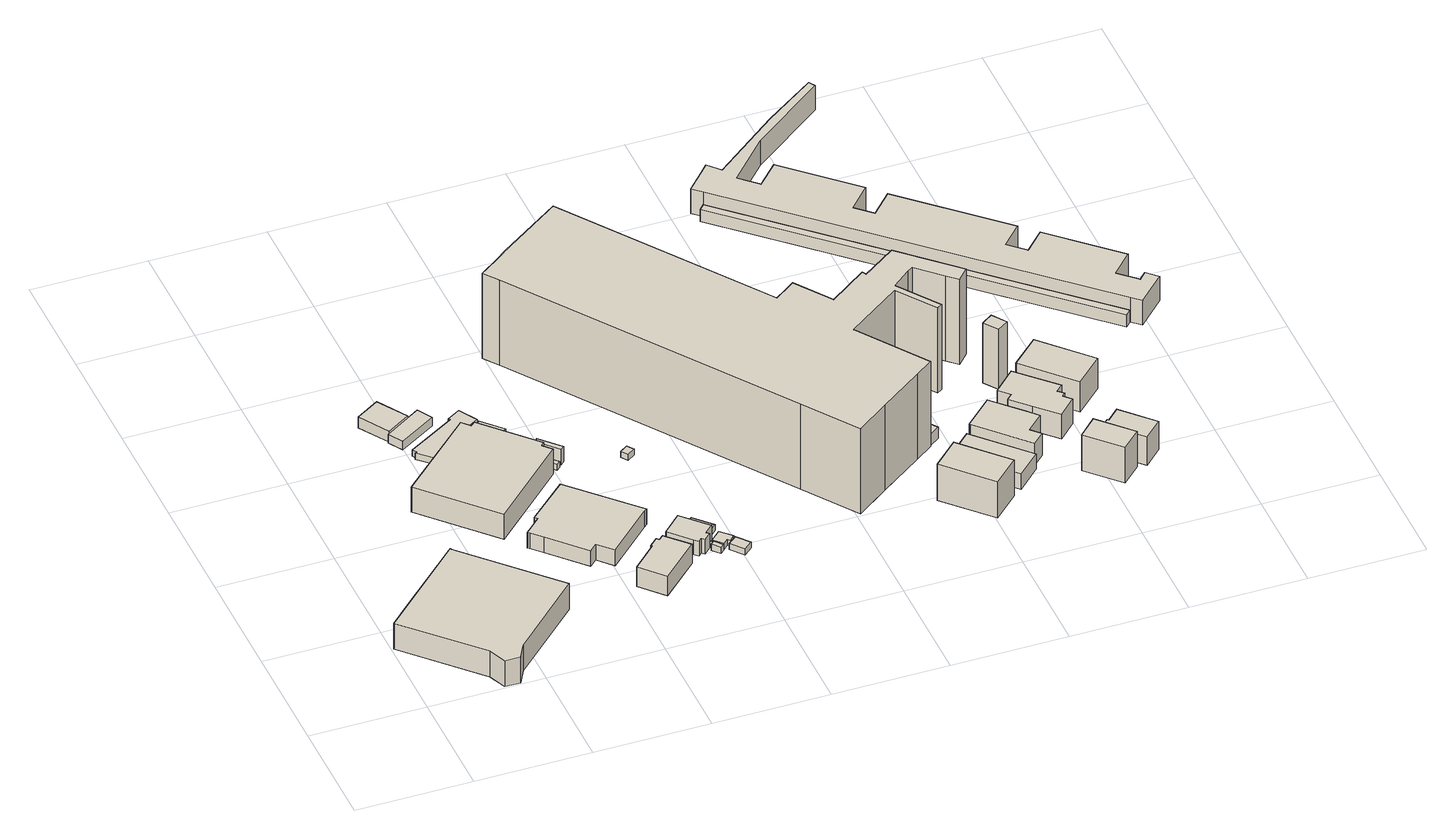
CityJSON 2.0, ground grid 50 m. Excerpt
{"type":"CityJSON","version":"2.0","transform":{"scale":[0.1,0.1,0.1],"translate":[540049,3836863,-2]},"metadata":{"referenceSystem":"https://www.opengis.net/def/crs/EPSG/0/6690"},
"CityObjects":{
"building1":{"type":"Building","attributes":{"計測周辺長":209.83,"1/2500図郭":56,"区名":"此花区","町丁目名称":"島屋５丁目","街区番号":1,"class":"3002","usage":"441","measuredHeight":12.9,"storeysAboveGround":2,"BuildingDetailAttribute.buildingRoofEdgeArea":2686.48,"BuildingDetailAttribute.buildingStructureType":"610","BuildingDetailAttribute.buildingStructureOrgType":"2","BuildingDetailAttribute.detailedUsage":"1520","BuildingDetailAttribute.specifiedBuildingCoverageRate":0.6,"BuildingDetailAttribute.surveyYear":2017,"BuildingTsunamiRiskAttribute.description":"1","BuildingTsunamiRiskAttribute.rank":"3","BuildingTsunamiRiskAttribute.depth":3.9,"BuildingHighTideRiskAttribute.description":"1","BuildingHighTideRiskAttribute.rank":"4","BuildingHighTideRiskAttribute.depth":7.21,"BuildingIDAttribute.prefecture":"27","BuildingIDAttribute.city":"27104"},"geometry":[{"type":"Solid","lod":"1","boundaries":[[[[0,1,2,3,4,5,6,7,8,9]],[[8,10,11,9]],[[7,12,10,8]],[[6,13,12,7]],[[5,14,13,6]],[[4,15,14,5]],[[3,16,15,4]],[[2,17,16,3]],[[1,18,17,2]],[[0,19,18,1]],[[9,11,19,0]],[[10,12,13,14,15,16,17,18,19,11]]]]}]},
"building2":{"type":"Building","attributes":{"計測周辺長":54.35,"1/2500図郭":46,"区名":"此花区","町丁目名称":"島屋５丁目","街区番号":1,"class":"3003","usage":"402","measuredHeight":5.3,"storeysAboveGround":1,"BuildingDetailAttribute.buildingRoofEdgeArea":182.41,"BuildingDetailAttribute.buildingStructureType":"610","BuildingDetailAttribute.buildingStructureOrgType":"2","BuildingDetailAttribute.detailedUsage":"1250","BuildingDetailAttribute.specifiedBuildingCoverageRate":0.6,"BuildingDetailAttribute.surveyYear":2017,"BuildingTsunamiRiskAttribute.description":"1","BuildingTsunamiRiskAttribute.rank":"3","BuildingTsunamiRiskAttribute.depth":3.95,"BuildingHighTideRiskAttribute.description":"1","BuildingHighTideRiskAttribute.rank":"4","BuildingHighTideRiskAttribute.depth":7.09,"BuildingIDAttribute.prefecture":"27","BuildingIDAttribute.city":"27104"},"geometry":[{"type":"Solid","lod":"1","boundaries":[[[[20,21,22,23]],[[22,24,25,23]],[[21,26,24,22]],[[20,27,26,21]],[[23,25,27,20]],[[24,26,27,25]]]]}]},
"building3":{"type":"Building","attributes":{"計測周辺長":174.64,"1/2500図郭":46,"区名":"此花区","町丁目名称":"島屋５丁目","街区番号":1,"class":"3002","usage":"431","measuredHeight":12.5,"storeysAboveGround":3,"BuildingDetailAttribute.buildingRoofEdgeArea":1869.96,"BuildingDetailAttribute.buildingStructureType":"610","BuildingDetailAttribute.buildingStructureOrgType":"2","BuildingDetailAttribute.detailedUsage":"1740","BuildingDetailAttribute.specifiedBuildingCoverageRate":0.6,"BuildingDetailAttribute.surveyYear":2017,"BuildingTsunamiRiskAttribute.description":"1","BuildingTsunamiRiskAttribute.rank":"3","BuildingTsunamiRiskAttribute.depth":3.86,"BuildingHighTideRiskAttribute.description":"1","BuildingHighTideRiskAttribute.rank":"4","BuildingHighTideRiskAttribute.depth":7.15,"BuildingIDAttribute.prefecture":"27","BuildingIDAttribute.city":"27104"},"geometry":[{"type":"Solid","lod":"1","boundaries":[[[[28,29,30,31,32,33,34,35]],[[34,36,37,35]],[[33,38,36,34]],[[32,39,38,33]],[[31,40,39,32]],[[30,41,40,31]],[[29,42,41,30]],[[28,43,42,29]],[[35,37,43,28]],[[36,38,39,40,41,42,43,37]]]]}]},
"building4":{"type":"Building","attributes":{"計測周辺長":52.82,"1/2500図郭":46,"区名":"此花区","町丁目名称":"島屋５丁目","街区番号":1,"class":"3001","usage":"402","measuredHeight":4.3,"storeysAboveGround":1,"BuildingDetailAttribute.buildingRoofEdgeArea":140.63,"BuildingDetailAttribute.buildingStructureType":"610","BuildingDetailAttribute.buildingStructureOrgType":"2","BuildingDetailAttribute.detailedUsage":"1250","BuildingDetailAttribute.specifiedBuildingCoverageRate":0.6,"BuildingDetailAttribute.surveyYear":2017,"BuildingTsunamiRiskAttribute.description":"1","BuildingTsunamiRiskAttribute.rank":"3","BuildingTsunamiRiskAttribute.depth":3.74,"BuildingHighTideRiskAttribute.description":"1","BuildingHighTideRiskAttribute.rank":"4","BuildingHighTideRiskAttribute.depth":6.87,"BuildingIDAttribute.prefecture":"27","BuildingIDAttribute.city":"27104"},"geometry":[{"type":"Solid","lod":"1","boundaries":[[[[44,45,46,47,48,49]],[[48,50,51,49]],[[47,52,50,48]],[[46,53,52,47]],[[45,54,53,46]],[[44,55,54,45]],[[49,51,55,44]],[[50,52,53,54,55,51]]]]}]},
"building5":{"type":"Building","attributes":{"計測周辺長":85.08,"1/2500図郭":46,"区名":"此花区","町丁目名称":"島屋５丁目","街区番号":1,"class":"3001","usage":"431","measuredHeight":3.1,"storeysAboveGround":1,"BuildingDetailAttribute.buildingRoofEdgeArea":308.42,"BuildingDetailAttribute.buildingStructureType":"601","BuildingDetailAttribute.buildingStructureOrgType":"1","BuildingDetailAttribute.detailedUsage":"1730","BuildingDetailAttribute.specifiedBuildingCoverageRate":0.6,"BuildingDetailAttribute.surveyYear":2017,"BuildingTsunamiRiskAttribute.description":"1","BuildingTsunamiRiskAttribute.rank":"3","BuildingTsunamiRiskAttribute.depth":3.7,"BuildingHighTideRiskAttribute.description":"1","BuildingHighTideRiskAttribute.rank":"4","BuildingHighTideRiskAttribute.depth":6.83,"BuildingIDAttribute.prefecture":"27","BuildingIDAttribute.city":"27104"},"geometry":[{"type":"Solid","lod":"1","boundaries":[[[[56,57,58,59,60,61,62,63,64]],[[63,65,66,64]],[[62,67,65,63]],[[61,68,67,62]],[[60,69,68,61]],[[59,70,69,60]],[[58,71,70,59]],[[57,72,71,58]],[[56,73,72,57]],[[64,66,73,56]],[[65,67,68,69,70,71,72,73,66]]]]}]},
"building6":{"type":"Building","attributes":{"計測周辺長":140.47,"1/2500図郭":46,"区名":"此花区","町丁目名称":"島屋５丁目","街区番号":1,"class":"3001","usage":"441","measuredHeight":7.8,"storeysAboveGround":2,"BuildingDetailAttribute.buildingRoofEdgeArea":1177.88,"BuildingDetailAttribute.buildingStructureType":"610","BuildingDetailAttribute.buildingStructureOrgType":"2","BuildingDetailAttribute.detailedUsage":"1520","BuildingDetailAttribute.specifiedBuildingCoverageRate":0.6,"BuildingDetailAttribute.surveyYear":2017,"BuildingTsunamiRiskAttribute.description":"1","BuildingTsunamiRiskAttribute.rank":"3","BuildingTsunamiRiskAttribute.depth":4.17,"BuildingHighTideRiskAttribute.description":"1","BuildingHighTideRiskAttribute.rank":"4","BuildingHighTideRiskAttribute.depth":7.32,"BuildingIDAttribute.prefecture":"27","BuildingIDAttribute.city":"27104"},"geometry":[{"type":"Solid","lod":"1","boundaries":[[[[74,75,76,77,78,79,80,81,82,83,84,85]],[[84,86,87,85]],[[83,88,86,84]],[[82,89,88,83]],[[81,90,89,82]],[[80,91,90,81]],[[79,92,91,80]],[[78,93,92,79]],[[77,94,93,78]],[[76,95,94,77]],[[75,96,95,76]],[[74,97,96,75]],[[85,87,97,74]],[[86,88,89,90,91,92,93,94,95,96,97,87]]]]}]},
"building7":{"type":"Building","attributes":{"計測周辺長":13.65,"1/2500図郭":46,"区名":"此花区","町丁目名称":"島屋５丁目","街区番号":1,"class":"3001","usage":"431","storeysAboveGround":2,"BuildingDetailAttribute.buildingRoofEdgeArea":11.03,"BuildingDetailAttribute.buildingStructureType":"601","BuildingDetailAttribute.buildingStructureOrgType":"1","BuildingDetailAttribute.detailedUsage":"1740","BuildingDetailAttribute.specifiedBuildingCoverageRate":0.6,"BuildingDetailAttribute.surveyYear":2017,"BuildingTsunamiRiskAttribute.description":"1","BuildingTsunamiRiskAttribute.rank":"3","BuildingTsunamiRiskAttribute.depth":3.93,"BuildingHighTideRiskAttribute.description":"1","BuildingHighTideRiskAttribute.rank":"4","BuildingHighTideRiskAttribute.depth":7.06,"BuildingIDAttribute.prefecture":"27","BuildingIDAttribute.city":"27104"},"geometry":[{"type":"Solid","lod":"1","boundaries":[[[[98,99,100,101]],[[100,102,103,101]],[[99,104,102,100]],[[98,105,104,99]],[[101,103,105,98]],[[102,104,105,103]]]]}]},
"building8":{"type":"Building","attributes":{"計測周辺長":27.49,"1/2500図郭":46,"区名":"此花区","町丁目名称":"島屋５丁目","街区番号":1,"class":"3003","usage":"431","storeysAboveGround":1,"BuildingDetailAttribute.buildingRoofEdgeArea":25.06,"BuildingDetailAttribute.buildingStructureType":"601","BuildingDetailAttribute.buildingStructureOrgType":"1","BuildingDetailAttribute.detailedUsage":"1740","BuildingDetailAttribute.specifiedBuildingCoverageRate":0.6,"BuildingDetailAttribute.surveyYear":2017,"BuildingTsunamiRiskAttribute.description":"1","BuildingTsunamiRiskAttribute.rank":"3","BuildingTsunamiRiskAttribute.depth":3.91,"BuildingHighTideRiskAttribute.description":"1","BuildingHighTideRiskAttribute.rank":"4","BuildingHighTideRiskAttribute.depth":7.04,"BuildingIDAttribute.prefecture":"27","BuildingIDAttribute.city":"27104"},"geometry":[{"type":"Solid","lod":"1","boundaries":[[[[106,107,108,109]],[[108,110,111,109]],[[107,112,110,108]],[[106,113,112,107]],[[109,111,113,106]],[[110,112,113,111]]]]}]},
"building9":{"type":"Building","attributes":{"計測周辺長":27.51,"1/2500図郭":46,"区名":"此花区","町丁目名称":"島屋５丁目","街区番号":1,"class":"3003","usage":"431","measuredHeight":7.9,"storeysAboveGround":1,"BuildingDetailAttribute.buildingRoofEdgeArea":25.14,"BuildingDetailAttribute.buildingStructureType":"601","BuildingDetailAttribute.buildingStructureOrgType":"1","BuildingDetailAttribute.detailedUsage":"1740","BuildingDetailAttribute.specifiedBuildingCoverageRate":0.6,"BuildingDetailAttribute.surveyYear":2017,"BuildingTsunamiRiskAttribute.description":"1","BuildingTsunamiRiskAttribute.rank":"3","BuildingTsunamiRiskAttribute.depth":4,"BuildingHighTideRiskAttribute.description":"1","BuildingHighTideRiskAttribute.rank":"4","BuildingHighTideRiskAttribute.depth":7.13,"BuildingIDAttribute.prefecture":"27","BuildingIDAttribute.city":"27104"},"geometry":[{"type":"Solid","lod":"1","boundaries":[[[[114,115,116,117]],[[116,118,119,117]],[[115,120,118,116]],[[114,121,120,115]],[[117,119,121,114]],[[118,120,121,119]]]]}]},
"building10":{"type":"Building","attributes":{"計測周辺長":72.89,"1/2500図郭":56,"区名":"此花区","町丁目名称":"島屋５丁目","街区番号":1,"class":"3001","usage":"441","measuredHeight":9.6,"storeysAboveGround":2,"BuildingDetailAttribute.buildingRoofEdgeArea":302.16,"BuildingDetailAttribute.buildingStructureType":"610","BuildingDetailAttribute.buildingStructureOrgType":"2","BuildingDetailAttribute.detailedUsage":"1520","BuildingDetailAttribute.specifiedBuildingCoverageRate":0.6,"BuildingDetailAttribute.surveyYear":2017,"BuildingTsunamiRiskAttribute.description":"1","BuildingTsunamiRiskAttribute.rank":"3","BuildingTsunamiRiskAttribute.depth":4.54,"BuildingHighTideRiskAttribute.description":"1","BuildingHighTideRiskAttribute.rank":"4","BuildingHighTideRiskAttribute.depth":7.65,"BuildingIDAttribute.prefecture":"27","BuildingIDAttribute.city":"27104"},"geometry":[{"type":"Solid","lod":"1","boundaries":[[[[122,123,124,125,126,127,128,129]],[[128,130,131,129]],[[127,132,130,128]],[[126,133,132,127]],[[125,134,133,126]],[[124,135,134,125]],[[123,136,135,124]],[[122,137,136,123]],[[129,131,137,122]],[[130,132,133,134,135,136,137,131]]]]}]},
"building11":{"type":"Building","attributes":{"計測周辺長":27.51,"1/2500図郭":46,"区名":"此花区","町丁目名称":"島屋５丁目","街区番号":1,"class":"3003","usage":"431","storeysAboveGround":1,"BuildingDetailAttribute.buildingRoofEdgeArea":25.14,"BuildingDetailAttribute.buildingStructureType":"601","BuildingDetailAttribute.buildingStructureOrgType":"1","BuildingDetailAttribute.detailedUsage":"1740","BuildingDetailAttribute.specifiedBuildingCoverageRate":0.6,"BuildingDetailAttribute.surveyYear":2017,"BuildingTsunamiRiskAttribute.description":"1","BuildingTsunamiRiskAttribute.rank":"3","BuildingTsunamiRiskAttribute.depth":4.01,"BuildingHighTideRiskAttribute.description":"1","BuildingHighTideRiskAttribute.rank":"4","BuildingHighTideRiskAttribute.depth":7.14,"BuildingIDAttribute.prefecture":"27","BuildingIDAttribute.city":"27104"},"geometry":[{"type":"Solid","lod":"1","boundaries":[[[[138,139,140,141]],[[140,142,143,141]],[[139,144,142,140]],[[138,145,144,139]],[[141,143,145,138]],[[142,144,145,143]]]]}]},
"building12":{"type":"Building","attributes":{"計測周辺長":27.5,"1/2500図郭":46,"区名":"此花区","町丁目名称":"島屋５丁目","街区番号":1,"class":"3003","usage":"431","measuredHeight":7.5,"storeysAboveGround":1,"BuildingDetailAttribute.buildingRoofEdgeArea":25.07,"BuildingDetailAttribute.buildingStructureType":"601","BuildingDetailAttribute.buildingStructureOrgType":"1","BuildingDetailAttribute.detailedUsage":"1740","BuildingDetailAttribute.specifiedBuildingCoverageRate":0.6,"BuildingDetailAttribute.surveyYear":2017,"BuildingTsunamiRiskAttribute.description":"1","BuildingTsunamiRiskAttribute.rank":"3","BuildingTsunamiRiskAttribute.depth":4.26,"BuildingHighTideRiskAttribute.description":"1","BuildingHighTideRiskAttribute.rank":"4","BuildingHighTideRiskAttribute.depth":7.39,"BuildingIDAttribute.prefecture":"27","BuildingIDAttribute.city":"27104"},"geometry":[{"type":"Solid","lod":"1","boundaries":[[[[146,147,148,149]],[[148,150,151,149]],[[147,152,150,148]],[[146,153,152,147]],[[149,151,153,146]],[[150,152,153,151]]]]}]},
"building13":{"type":"Building","attributes":{"計測周辺長":74.71,"1/2500図郭":56,"区名":"此花区","町丁目名称":"島屋５丁目","街区番号":1,"class":"3001","usage":"441","measuredHeight":4.3,"storeysAboveGround":2,"BuildingDetailAttribute.buildingRoofEdgeArea":294.75,"BuildingDetailAttribute.buildingStructureType":"610","BuildingDetailAttribute.buildingStructureOrgType":"2","BuildingDetailAttribute.detailedUsage":"1520","BuildingDetailAttribute.specifiedBuildingCoverageRate":0.6,"BuildingDetailAttribute.surveyYear":2017,"BuildingTsunamiRiskAttribute.description":"1","BuildingTsunamiRiskAttribute.rank":"3","BuildingTsunamiRiskAttribute.depth":4.48,"BuildingHighTideRiskAttribute.description":"1","BuildingHighTideRiskAttribute.rank":"4","BuildingHighTideRiskAttribute.depth":7.59,"BuildingIDAttribute.prefecture":"27","BuildingIDAttribute.city":"27104"},"geometry":[{"type":"Solid","lod":"1","boundaries":[[[[154,155,156,157]],[[156,158,159,157]],[[155,160,158,156]],[[154,161,160,155]],[[157,159,161,154]],[[158,160,161,159]]]]}]},
"building14":{"type":"Building","attributes":{"計測周辺長":74.71,"1/2500図郭":56,"区名":"此花区","町丁目名称":"島屋５丁目","街区番号":1,"class":"3001","usage":"441","measuredHeight":7.3,"storeysAboveGround":2,"BuildingDetailAttribute.buildingRoofEdgeArea":294.75,"BuildingDetailAttribute.buildingStructureType":"610","BuildingDetailAttribute.buildingStructureOrgType":"2","BuildingDetailAttribute.detailedUsage":"1520","BuildingDetailAttribute.specifiedBuildingCoverageRate":0.6,"BuildingDetailAttribute.surveyYear":2017,"BuildingTsunamiRiskAttribute.description":"1","BuildingTsunamiRiskAttribute.rank":"3","BuildingTsunamiRiskAttribute.depth":4.62,"BuildingHighTideRiskAttribute.description":"1","BuildingHighTideRiskAttribute.rank":"4","BuildingHighTideRiskAttribute.depth":7.73,"BuildingIDAttribute.prefecture":"27","BuildingIDAttribute.city":"27104"},"geometry":[{"type":"Solid","lod":"1","boundaries":[[[[162,163,164,165,166,167,168,169,170,171,172,173]],[[172,174,175,173]],[[171,176,174,172]],[[170,177,176,171]],[[169,178,177,170]],[[168,179,178,169]],[[167,180,179,168]],[[166,181,180,167]],[[165,182,181,166]],[[164,183,182,165]],[[163,184,183,164]],[[162,185,184,163]],[[173,175,185,162]],[[174,176,177,178,179,180,181,182,183,184,185,175]]]]}]},
"building15":{"type":"Building","attributes":{"計測周辺長":13.49,"1/2500図郭":56,"区名":"此花区","町丁目名称":"島屋５丁目","街区番号":1,"class":"3001","usage":"441","measuredHeight":3.1,"storeysAboveGround":1,"BuildingDetailAttribute.buildingRoofEdgeArea":10,"BuildingDetailAttribute.buildingStructureType":"610","BuildingDetailAttribute.buildingStructureOrgType":"2","BuildingDetailAttribute.detailedUsage":"1520","BuildingDetailAttribute.specifiedBuildingCoverageRate":0.6,"BuildingDetailAttribute.surveyYear":2017,"BuildingTsunamiRiskAttribute.description":"1","BuildingTsunamiRiskAttribute.rank":"3","BuildingTsunamiRiskAttribute.depth":4.57,"BuildingHighTideRiskAttribute.description":"1","BuildingHighTideRiskAttribute.rank":"4","BuildingHighTideRiskAttribute.depth":7.68,"BuildingIDAttribute.prefecture":"27","BuildingIDAttribute.city":"27104"},"geometry":[{"type":"Solid","lod":"1","boundaries":[[[[186,187,188,189]],[[188,190,191,189]],[[187,192,190,188]],[[186,193,192,187]],[[189,191,193,186]],[[190,192,193,191]]]]}]},
"building16":{"type":"Building","attributes":{"計測周辺長":74.71,"1/2500図郭":56,"区名":"此花区","町丁目名称":"島屋５丁目","街区番号":1,"class":"3001","usage":"441","storeysAboveGround":2,"BuildingDetailAttribute.buildingRoofEdgeArea":294.75,"BuildingDetailAttribute.buildingStructureType":"610","BuildingDetailAttribute.buildingStructureOrgType":"2","BuildingDetailAttribute.detailedUsage":"1520","BuildingDetailAttribute.specifiedBuildingCoverageRate":0.6,"BuildingDetailAttribute.surveyYear":2017,"BuildingTsunamiRiskAttribute.description":"1","BuildingTsunamiRiskAttribute.rank":"3","BuildingTsunamiRiskAttribute.depth":4.6,"BuildingHighTideRiskAttribute.description":"1","BuildingHighTideRiskAttribute.rank":"4","BuildingHighTideRiskAttribute.depth":7.68,"BuildingIDAttribute.prefecture":"27","BuildingIDAttribute.city":"27104"},"geometry":[{"type":"Solid","lod":"1","boundaries":[[[[194,195,196,197]],[[196,198,199,197]],[[195,200,198,196]],[[194,201,200,195]],[[197,199,201,194]],[[198,200,201,199]]]]}]},
"building17":{"type":"Building","attributes":{"計測周辺長":24.76,"1/2500図郭":56,"区名":"此花区","町丁目名称":"島屋５丁目","街区番号":1,"class":"3001","usage":"441","storeysAboveGround":1,"BuildingDetailAttribute.buildingRoofEdgeArea":35.12,"BuildingDetailAttribute.buildingStructureType":"610","BuildingDetailAttribute.buildingStructureOrgType":"2","BuildingDetailAttribute.detailedUsage":"1520","BuildingDetailAttribute.specifiedBuildingCoverageRate":0.6,"BuildingDetailAttribute.surveyYear":2017,"BuildingTsunamiRiskAttribute.description":"1","BuildingTsunamiRiskAttribute.rank":"3","BuildingTsunamiRiskAttribute.depth":4.57,"BuildingHighTideRiskAttribute.description":"1","BuildingHighTideRiskAttribute.rank":"4","BuildingHighTideRiskAttribute.depth":7.68,"BuildingIDAttribute.prefecture":"27","BuildingIDAttribute.city":"27104"},"geometry":[{"type":"Solid","lod":"1","boundaries":[[[[202,203,204,205,206,207]],[[206,208,209,207]],[[205,210,208,206]],[[204,211,210,205]],[[203,212,211,204]],[[202,213,212,203]],[[207,209,213,202]],[[208,210,211,212,213,209]]]]}]},
"building18":{"type":"Building","attributes":{"計測周辺長":24.05,"1/2500図郭":56,"区名":"此花区","町丁目名称":"島屋５丁目","街区番号":1,"class":"3001","usage":"441","storeysAboveGround":2,"BuildingDetailAttribute.buildingRoofEdgeArea":35.14,"BuildingDetailAttribute.buildingStructureType":"610","BuildingDetailAttribute.buildingStructureOrgType":"2","BuildingDetailAttribute.detailedUsage":"1520","BuildingDetailAttribute.specifiedBuildingCoverageRate":0.6,"BuildingDetailAttribute.surveyYear":2017,"BuildingTsunamiRiskAttribute.description":"1","BuildingTsunamiRiskAttribute.rank":"3","BuildingTsunamiRiskAttribute.depth":4.52,"BuildingHighTideRiskAttribute.description":"1","BuildingHighTideRiskAttribute.rank":"4","BuildingHighTideRiskAttribute.depth":7.63,"BuildingIDAttribute.prefecture":"27","BuildingIDAttribute.city":"27104"},"geometry":[{"type":"Solid","lod":"1","boundaries":[[[[214,215,216,217]],[[216,218,219,217]],[[215,220,218,216]],[[214,221,220,215]],[[217,219,221,214]],[[218,220,221,219]]]]}]},
"building19":{"type":"Building","attributes":{"計測周辺長":13.73,"1/2500図郭":46,"区名":"此花区","町丁目名称":"島屋４丁目","街区番号":4,"class":"3001","usage":"431","storeysAboveGround":1,"BuildingDetailAttribute.buildingRoofEdgeArea":11.75,"BuildingDetailAttribute.buildingStructureType":"610","BuildingDetailAttribute.buildingStructureOrgType":"2","BuildingDetailAttribute.detailedUsage":"1720","BuildingDetailAttribute.specifiedBuildingCoverageRate":0.6,"BuildingDetailAttribute.surveyYear":2017,"BuildingTsunamiRiskAttribute.description":"1","BuildingTsunamiRiskAttribute.rank":"3","BuildingTsunamiRiskAttribute.depth":4.47,"BuildingHighTideRiskAttribute.description":"1","BuildingHighTideRiskAttribute.rank":"4","BuildingHighTideRiskAttribute.depth":7.6,"BuildingIDAttribute.prefecture":"27","BuildingIDAttribute.city":"27104"},"geometry":[{"type":"Solid","lod":"1","boundaries":[[[[222,223,224,225]],[[224,226,227,225]],[[223,228,226,224]],[[222,229,228,223]],[[225,227,229,222]],[[226,228,229,227]]]]}]},
"building20":{"type":"Building","attributes":{"計測周辺長":220.47,"1/2500図郭":46,"区名":"此花区","町丁目名称":"島屋４丁目","街区番号":4,"class":"3002","usage":"431","measuredHeight":32.4,"storeysAboveGround":1,"BuildingDetailAttribute.buildingRoofEdgeArea":579.83,"BuildingDetailAttribute.buildingStructureType":"603","BuildingDetailAttribute.buildingStructureOrgType":"3","BuildingDetailAttribute.detailedUsage":"1720","BuildingDetailAttribute.specifiedBuildingCoverageRate":0.6,"BuildingDetailAttribute.surveyYear":2017,"BuildingTsunamiRiskAttribute.description":"1","BuildingTsunamiRiskAttribute.rank":"3","BuildingTsunamiRiskAttribute.depth":4.08,"BuildingHighTideRiskAttribute.description":"1","BuildingHighTideRiskAttribute.rank":"4","BuildingHighTideRiskAttribute.depth":7.05,"BuildingIDAttribute.prefecture":"27","BuildingIDAttribute.city":"27104"},"geometry":[{"type":"Solid","lod":"1","boundaries":[[[[230,231,232,233]],[[232,234,235,233]],[[231,236,234,232]],[[230,237,236,231]],[[233,235,237,230]],[[234,236,237,235]]]]}]},
"building21":{"type":"Building","attributes":{"name":"佐川急便（関西支店）","計測周辺長":635.95,"1/2500図郭":46,"区名":"此花区","町丁目名称":"島屋４丁目","街区番号":4,"class":"3002","usage":"431","measuredHeight":42.5,"storeysAboveGround":7,"BuildingDetailAttribute.buildingRoofEdgeArea":10146.28,"BuildingDetailAttribute.buildingStructureType":"603","BuildingDetailAttribute.buildingStructureOrgType":"3","BuildingDetailAttribute.detailedUsage":"1720","BuildingDetailAttribute.specifiedBuildingCoverageRate":0.6,"BuildingDetailAttribute.surveyYear":2017,"BuildingTsunamiRiskAttribute.description":"1","BuildingTsunamiRiskAttribute.rank":"3","BuildingTsunamiRiskAttribute.depth":4.22,"BuildingHighTideRiskAttribute.description":"1","BuildingHighTideRiskAttribute.rank":"4","BuildingHighTideRiskAttribute.depth":7.38,"BuildingIDAttribute.prefecture":"27","BuildingIDAttribute.city":"27104"},"geometry":[{"type":"Solid","lod":"1","boundaries":[[[[238,239,240,241,242,243,244,245,246,247,248,249,250,251,252,253,254,255,256,257,258,259,260,261,262,263,264,265]],[[264,266,267,265]],[[263,268,266,264]],[[262,269,268,263]],[[261,270,269,262]],[[260,271,270,261]],[[259,272,271,260]],[[258,273,272,259]],[[257,274,273,258]],[[256,275,274,257]],[[255,276,275,256]],[[254,277,276,255]],[[253,278,277,254]],[[252,279,278,253]],[[251,280,279,252]],[[250,281,280,251]],[[249,282,281,250]],[[248,283,282,249]],[[247,284,283,248]],[[246,285,284,247]],[[245,286,285,246]],[[244,287,286,245]],[[243,288,287,244]],[[242,289,288,243]],[[241,290,289,242]],[[240,291,290,241]],[[239,292,291,240]],[[238,293,292,239]],[[265,267,293,238]],[[266,268,269,270,271,272,273,274,275,276,277,278,279,280,281,282,283,284,285,286,287,288,289,290,291,292,293,267]]]]}]},
"building22":{"type":"Building","attributes":{"計測周辺長":14.57,"1/2500図郭":46,"区名":"此花区","町丁目名称":"島屋４丁目","街区番号":4,"class":"3001","usage":"431","storeysAboveGround":1,"BuildingDetailAttribute.buildingRoofEdgeArea":13.22,"BuildingDetailAttribute.buildingStructureType":"610","BuildingDetailAttribute.buildingStructureOrgType":"2","BuildingDetailAttribute.detailedUsage":"1720","BuildingDetailAttribute.specifiedBuildingCoverageRate":0.6,"BuildingDetailAttribute.surveyYear":2017,"BuildingTsunamiRiskAttribute.description":"1","BuildingTsunamiRiskAttribute.rank":"3","BuildingTsunamiRiskAttribute.depth":4.05,"BuildingHighTideRiskAttribute.description":"1","BuildingHighTideRiskAttribute.rank":"4","BuildingHighTideRiskAttribute.depth":7.25,"BuildingIDAttribute.prefecture":"27","BuildingIDAttribute.city":"27104"},"geometry":[{"type":"Solid","lod":"1","boundaries":[[[[294,295,296,297]],[[296,298,299,297]],[[295,300,298,296]],[[294,301,300,295]],[[297,299,301,294]],[[298,300,301,299]]]]}]},
"building23":{"type":"Building","attributes":{"計測周辺長":82.61,"1/2500図郭":56,"区名":"此花区","町丁目名称":"島屋４丁目","街区番号":4,"class":"3002","usage":"401","measuredHeight":18.1,"storeysAboveGround":5,"BuildingDetailAttribute.buildingRoofEdgeArea":396.83,"BuildingDetailAttribute.buildingStructureType":"603","BuildingDetailAttribute.buildingStructureOrgType":"3","BuildingDetailAttribute.detailedUsage":"1310","BuildingDetailAttribute.specifiedBuildingCoverageRate":0.6,"BuildingDetailAttribute.surveyYear":2017,"BuildingTsunamiRiskAttribute.description":"1","BuildingTsunamiRiskAttribute.rank":"3","BuildingTsunamiRiskAttribute.depth":4.25,"BuildingHighTideRiskAttribute.description":"1","BuildingHighTideRiskAttribute.rank":"4","BuildingHighTideRiskAttribute.depth":7.38,"BuildingIDAttribute.prefecture":"27","BuildingIDAttribute.city":"27104"},"geometry":[{"type":"Solid","lod":"1","boundaries":[[[[302,303,304,305]],[[304,306,307,305]],[[303,308,306,304]],[[302,309,308,303]],[[305,307,309,302]],[[306,308,309,307]]]]}]},
"building24":{"type":"Building","attributes":{"計測周辺長":82.84,"1/2500図郭":46,"区名":"此花区","町丁目名称":"島屋４丁目","街区番号":4,"class":"3003","usage":"431","measuredHeight":5.6,"storeysAboveGround":7,"BuildingDetailAttribute.buildingRoofEdgeArea":191.19,"BuildingDetailAttribute.buildingStructureType":"603","BuildingDetailAttribute.buildingStructureOrgType":"3","BuildingDetailAttribute.detailedUsage":"1720","BuildingDetailAttribute.specifiedBuildingCoverageRate":0.6,"BuildingDetailAttribute.surveyYear":2017,"BuildingTsunamiRiskAttribute.description":"1","BuildingTsunamiRiskAttribute.rank":"3","BuildingTsunamiRiskAttribute.depth":4.13,"BuildingHighTideRiskAttribute.description":"1","BuildingHighTideRiskAttribute.rank":"4","BuildingHighTideRiskAttribute.depth":7.28,"BuildingIDAttribute.prefecture":"27","BuildingIDAttribute.city":"27104"},"geometry":[{"type":"Solid","lod":"1","boundaries":[[[[310,311,312,313]],[[312,314,315,313]],[[311,316,314,312]],[[310,317,316,311]],[[313,315,317,310]],[[314,316,317,315]]]]}]},
"building25":{"type":"Building","attributes":{"計測周辺長":28.06,"1/2500図郭":46,"区名":"此花区","町丁目名称":"島屋４丁目","街区番号":4,"class":"3001","usage":"431","measuredHeight":3.2,"storeysAboveGround":1,"BuildingDetailAttribute.buildingRoofEdgeArea":29.39,"BuildingDetailAttribute.buildingStructureType":"610","BuildingDetailAttribute.buildingStructureOrgType":"2","BuildingDetailAttribute.detailedUsage":"1720","BuildingDetailAttribute.specifiedBuildingCoverageRate":0.6,"BuildingDetailAttribute.surveyYear":2017,"BuildingTsunamiRiskAttribute.description":"1","BuildingTsunamiRiskAttribute.rank":"3","BuildingTsunamiRiskAttribute.depth":4.03,"BuildingHighTideRiskAttribute.description":"1","BuildingHighTideRiskAttribute.rank":"4","BuildingHighTideRiskAttribute.depth":7.24,"BuildingIDAttribute.prefecture":"27","BuildingIDAttribute.city":"27104"},"geometry":[{"type":"Solid","lod":"1","boundaries":[[[[318,319,320,321,322,323]],[[322,324,325,323]],[[321,326,324,322]],[[320,327,326,321]],[[319,328,327,320]],[[318,329,328,319]],[[323,325,329,318]],[[324,326,327,328,329,325]]]]}]},
"building26":{"type":"Building","attributes":{"計測周辺長":94.21,"1/2500図郭":56,"区名":"此花区","町丁目名称":"島屋４丁目","街区番号":4,"class":"3001","usage":"431","measuredHeight":7.7,"storeysAboveGround":3,"BuildingDetailAttribute.buildingRoofEdgeArea":430.43,"BuildingDetailAttribute.buildingStructureType":"610","BuildingDetailAttribute.buildingStructureOrgType":"2","BuildingDetailAttribute.detailedUsage":"1720","BuildingDetailAttribute.specifiedBuildingCoverageRate":0.6,"BuildingDetailAttribute.surveyYear":2017,"BuildingTsunamiRiskAttribute.description":"1","BuildingTsunamiRiskAttribute.rank":"3","BuildingTsunamiRiskAttribute.depth":4.45,"BuildingHighTideRiskAttribute.description":"1","BuildingHighTideRiskAttribute.rank":"4","BuildingHighTideRiskAttribute.depth":7.59,"BuildingIDAttribute.prefecture":"27","BuildingIDAttribute.city":"27104"},"geometry":[{"type":"Solid","lod":"1","boundaries":[[[[330,331,332,333,334,335]],[[334,336,337,335]],[[333,338,336,334]],[[332,339,338,333]],[[331,340,339,332]],[[330,341,340,331]],[[335,337,341,330]],[[336,338,339,340,341,337]]]]}]},
"building27":{"type":"Building","attributes":{"計測周辺長":90.41,"1/2500図郭":56,"区名":"此花区","町丁目名称":"島屋４丁目","街区番号":4,"class":"3001","usage":"441","measuredHeight":11,"storeysAboveGround":3,"BuildingDetailAttribute.buildingRoofEdgeArea":420.79,"BuildingDetailAttribute.buildingStructureType":"610","BuildingDetailAttribute.buildingStructureOrgType":"2","BuildingDetailAttribute.detailedUsage":"1510","BuildingDetailAttribute.specifiedBuildingCoverageRate":0.6,"BuildingDetailAttribute.surveyYear":2017,"BuildingTsunamiRiskAttribute.description":"1","BuildingTsunamiRiskAttribute.rank":"3","BuildingTsunamiRiskAttribute.depth":4.45,"BuildingHighTideRiskAttribute.description":"1","BuildingHighTideRiskAttribute.rank":"4","BuildingHighTideRiskAttribute.depth":7.61,"BuildingIDAttribute.prefecture":"27","BuildingIDAttribute.city":"27104"},"geometry":[{"type":"Solid","lod":"1","boundaries":[[[[342,343,344,345,346,347,348,349]],[[348,350,351,349]],[[347,352,350,348]],[[346,353,352,347]],[[345,354,353,346]],[[344,355,354,345]],[[343,356,355,344]],[[342,357,356,343]],[[349,351,357,342]],[[350,352,353,354,355,356,357,351]]]]}]},
"building28":{"type":"Building","attributes":{"計測周辺長":97.48,"1/2500図郭":46,"区名":"此花区","町丁目名称":"島屋４丁目","街区番号":4,"class":"3001","usage":"401","measuredHeight":12.4,"storeysAboveGround":3,"BuildingDetailAttribute.buildingRoofEdgeArea":408.23,"BuildingDetailAttribute.buildingStructureType":"610","BuildingDetailAttribute.buildingStructureOrgType":"2","BuildingDetailAttribute.detailedUsage":"1310","BuildingDetailAttribute.specifiedBuildingCoverageRate":0.6,"BuildingDetailAttribute.surveyYear":2017,"BuildingTsunamiRiskAttribute.description":"1","BuildingTsunamiRiskAttribute.rank":"3","BuildingTsunamiRiskAttribute.depth":4.45,"BuildingHighTideRiskAttribute.description":"1","BuildingHighTideRiskAttribute.rank":"4","BuildingHighTideRiskAttribute.depth":7.62,"BuildingIDAttribute.prefecture":"27","BuildingIDAttribute.city":"27104"},"geometry":[{"type":"Solid","lod":"1","boundaries":[[[[358,359,360,361,362,363,364,365,366,367,368,369]],[[368,370,371,369]],[[367,372,370,368]],[[366,373,372,367]],[[365,374,373,366]],[[364,375,374,365]],[[363,376,375,364]],[[362,377,376,363]],[[361,378,377,362]],[[360,379,378,361]],[[359,380,379,360]],[[358,381,380,359]],[[369,371,381,358]],[[370,372,373,374,375,376,377,378,379,380,381,371]]]]}]},
"building29":{"type":"Building","attributes":{"計測周辺長":27.06,"1/2500図郭":46,"区名":"此花区","町丁目名称":"島屋４丁目","街区番号":4,"class":"3002","usage":"431","measuredHeight":29.9,"storeysAboveGround":8,"BuildingDetailAttribute.buildingRoofEdgeArea":45.14,"BuildingDetailAttribute.buildingStructureType":"610","BuildingDetailAttribute.buildingStructureOrgType":"2","BuildingDetailAttribute.detailedUsage":"1740","BuildingDetailAttribute.specifiedBuildingCoverageRate":0.6,"BuildingDetailAttribute.surveyYear":2017,"BuildingTsunamiRiskAttribute.description":"1","BuildingTsunamiRiskAttribute.rank":"3","BuildingTsunamiRiskAttribute.depth":3.98,"BuildingHighTideRiskAttribute.description":"1","BuildingHighTideRiskAttribute.rank":"4","BuildingHighTideRiskAttribute.depth":7.17,"BuildingIDAttribute.prefecture":"27","BuildingIDAttribute.city":"27104"},"geometry":[{"type":"Solid","lod":"1","boundaries":[[[[382,383,384,385]],[[384,386,387,385]],[[383,388,386,384]],[[382,389,388,383]],[[385,387,389,382]],[[386,388,389,387]]]]}]},
"building30":{"type":"Building","attributes":{"計測周辺長":59.96,"1/2500図郭":56,"区名":"此花区","町丁目名称":"島屋４丁目","街区番号":3,"class":"3002","usage":"401","measuredHeight":18,"storeysAboveGround":4,"BuildingDetailAttribute.buildingRoofEdgeArea":209.33,"BuildingDetailAttribute.buildingStructureType":"603","BuildingDetailAttribute.buildingStructureOrgType":"3","BuildingDetailAttribute.detailedUsage":"1310","BuildingDetailAttribute.specifiedBuildingCoverageRate":0.6,"BuildingDetailAttribute.surveyYear":2017,"BuildingTsunamiRiskAttribute.description":"1","BuildingTsunamiRiskAttribute.rank":"3","BuildingTsunamiRiskAttribute.depth":4.62,"BuildingHighTideRiskAttribute.description":"1","BuildingHighTideRiskAttribute.rank":"4","BuildingHighTideRiskAttribute.depth":7.78,"BuildingIDAttribute.prefecture":"27","BuildingIDAttribute.city":"27104"},"geometry":[{"type":"Solid","lod":"1","boundaries":[[[[390,391,392,393]],[[392,394,395,393]],[[391,396,394,392]],[[390,397,396,391]],[[393,395,397,390]],[[394,396,397,395]]]]}]},
"building31":{"type":"Building","attributes":{"計測周辺長":59.45,"1/2500図郭":56,"区名":"此花区","町丁目名称":"島屋４丁目","街区番号":3,"class":"3002","usage":"401","measuredHeight":14.2,"storeysAboveGround":4,"BuildingDetailAttribute.buildingRoofEdgeArea":198.99,"BuildingDetailAttribute.buildingStructureType":"603","BuildingDetailAttribute.buildingStructureOrgType":"3","BuildingDetailAttribute.detailedUsage":"1310","BuildingDetailAttribute.specifiedBuildingCoverageRate":0.6,"BuildingDetailAttribute.surveyYear":2017,"BuildingTsunamiRiskAttribute.description":"1","BuildingTsunamiRiskAttribute.rank":"3","BuildingTsunamiRiskAttribute.depth":4.41,"BuildingHighTideRiskAttribute.description":"1","BuildingHighTideRiskAttribute.rank":"4","BuildingHighTideRiskAttribute.depth":7.58,"BuildingIDAttribute.prefecture":"27","BuildingIDAttribute.city":"27104"},"geometry":[{"type":"Solid","lod":"1","boundaries":[[[[398,399,400,401,402,403]],[[402,404,405,403]],[[401,406,404,402]],[[400,407,406,401]],[[399,408,407,400]],[[398,409,408,399]],[[403,405,409,398]],[[404,406,407,408,409,405]]]]}]},
"building32":{"type":"Building","attributes":{"計測周辺長":87.95,"1/2500図郭":46,"区名":"此花区","町丁目名称":"島屋４丁目","街区番号":4,"class":"3002","usage":"431","measuredHeight":15.2,"storeysAboveGround":3,"BuildingDetailAttribute.buildingRoofEdgeArea":450.69,"BuildingDetailAttribute.buildingStructureType":"610","BuildingDetailAttribute.buildingStructureOrgType":"2","BuildingDetailAttribute.detailedUsage":"1720","BuildingDetailAttribute.specifiedBuildingCoverageRate":0.6,"BuildingDetailAttribute.surveyYear":2017,"BuildingTsunamiRiskAttribute.description":"1","BuildingTsunamiRiskAttribute.rank":"3","BuildingTsunamiRiskAttribute.depth":4.45,"BuildingHighTideRiskAttribute.description":"1","BuildingHighTideRiskAttribute.rank":"4","BuildingHighTideRiskAttribute.depth":7.63,"BuildingIDAttribute.prefecture":"27","BuildingIDAttribute.city":"27104"},"geometry":[{"type":"Solid","lod":"1","boundaries":[[[[410,411,412,413]],[[412,414,415,413]],[[411,416,414,412]],[[410,417,416,411]],[[413,415,417,410]],[[414,416,417,415]]]]}]},
"building33":{"type":"Building","attributes":{"class":"3003","measuredHeight":6,"BuildingDetailAttribute.specifiedBuildingCoverageRate":0.6,"BuildingDetailAttribute.surveyYear":2017,"BuildingTsunamiRiskAttribute.description":"1","BuildingTsunamiRiskAttribute.rank":"3","BuildingTsunamiRiskAttribute.depth":4.38,"BuildingHighTideRiskAttribute.description":"1","BuildingHighTideRiskAttribute.rank":"4","BuildingHighTideRiskAttribute.depth":7.58,"BuildingIDAttribute.prefecture":"27","BuildingIDAttribute.city":"27104"},"geometry":[{"type":"Solid","lod":"1","boundaries":[[[[418,419,420,421]],[[420,422,423,421]],[[419,424,422,420]],[[418,425,424,419]],[[421,423,425,418]],[[422,424,425,423]]]]}]},
"building34":{"type":"Building","attributes":{"class":"3001","measuredHeight":12.2,"BuildingDetailAttribute.specifiedBuildingCoverageRate":0.6,"BuildingDetailAttribute.surveyYear":2017,"BuildingTsunamiRiskAttribute.description":"1","BuildingTsunamiRiskAttribute.rank":"3","BuildingTsunamiRiskAttribute.depth":4.37,"BuildingHighTideRiskAttribute.description":"1","BuildingHighTideRiskAttribute.rank":"4","BuildingHighTideRiskAttribute.depth":7.58,"BuildingIDAttribute.prefecture":"27","BuildingIDAttribute.city":"27104"},"geometry":[{"type":"Solid","lod":"1","boundaries":[[[[426,427,428,429,430,431,432,433,434,435,436,437,438,439,440,441,442,443,444,445,446,447,448,421,420,449,450]],[[449,451,452,450]],[[420,453,451,449]],[[421,454,453,420]],[[448,455,454,421]],[[447,456,455,448]],[[446,457,456,447]],[[445,458,457,446]],[[444,459,458,445]],[[443,460,459,444]],[[442,461,460,443]],[[441,462,461,442]],[[440,463,462,441]],[[439,464,463,440]],[[438,465,464,439]],[[437,466,465,438]],[[436,467,466,437]],[[435,468,467,436]],[[434,469,468,435]],[[433,470,469,434]],[[432,471,470,433]],[[431,472,471,432]],[[430,473,472,431]],[[429,474,473,430]],[[428,475,474,429]],[[427,476,475,428]],[[426,477,476,427]],[[450,452,477,426]],[[451,453,454,455,456,457,458,459,460,461,462,463,464,465,466,467,468,469,470,471,472,473,474,475,476,477,452]]]]}]}
},
"vertices":[
[738,363,6],[429,68,6],[394,3,6],[326,3,6],[295,81,6],[9,380,6],[92,459,6],[374,728,6],[383,736,6],[390,728,6],[383,736,135],[390,728,135],[374,728,135],[92,459,135],[9,380,135],[295,81,135],[326,3,135],[394,3,135],[429,68,135],[738,363,135],
[461,1591,9],[381,1719,9],[483,1782,9],[564,1656,9],[483,1782,63],[564,1656,63],[381,1719,63],[461,1591,63],
[384,1153,8],[710,1461,8],[742,1426,8],[761,1443,8],[967,1225,8],[952,1210,8],[987,1173,8],[659,862,8],[987,1173,133],[659,862,133],[952,1210,133],[967,1225,133],[761,1443,133],[742,1426,133],[710,1461,133],[384,1153,133],
[617,1688,10],[655,1624,10],[493,1525,10],[455,1587,10],[461,1591,10],[564,1656,10],[461,1591,53],[564,1656,53],[455,1587,53],[493,1525,53],[655,1624,53],[617,1688,53],
[519,1458,5],[526,1462,5],[515,1481,5],[722,1604,5],[717,1612,5],[774,1647,5],[821,1568,5],[721,1509,5],[607,1376,5],[721,1509,36],[607,1376,36],[821,1568,36],[774,1647,36],[717,1612,36],[722,1604,36],[515,1481,36],[526,1462,36],[519,1458,36],
[1199,736,5],[1005,553,5],[947,615,5],[915,584,5],[775,732,5],[733,775,5],[726,782,5],[750,805,5],[795,848,5],[785,860,5],[956,1017,5],[1213,750,5],[956,1017,83],[1213,750,83],[785,860,83],[795,848,83],[750,805,83],[726,782,83],[733,775,83],[775,732,83],[915,584,83],[947,615,83],[1005,553,83],[1199,736,83],
[736,1497,9],[767,1525,9],[785,1506,9],[754,1478,9],[785,1506,39],[754,1478,39],[767,1525,39],[736,1497,39],
[758,1457,7],[774,1472,7],[853,1388,7],[838,1373,7],[853,1388,37],[838,1373,37],[774,1472,37],[758,1457,37],
[787,1484,6],[802,1499,6],[882,1415,6],[866,1400,6],[882,1415,85],[866,1400,85],[802,1499,85],[787,1484,85],
[1037,405,3],[1143,507,3],[1138,511,3],[1173,544,3],[1183,534,3],[1203,552,3],[1291,460,3],[1128,306,3],[1291,460,99],[1128,306,99],[1203,552,99],[1183,534,99],[1173,544,99],[1138,511,99],[1143,507,99],[1037,405,99],
[932,1274,7],[947,1289,7],[1027,1204,7],[1011,1190,7],[1027,1204,37],[1011,1190,37],[947,1289,37],[932,1274,37],
[960,1303,5],[975,1318,5],[1055,1234,5],[1039,1219,5],[1055,1234,81],[1039,1219,81],[975,1318,81],[960,1303,81],
[1295,493,2],[1217,578,2],[1237,596,2],[1317,512,2],[1237,596,45],[1317,512,45],[1217,578,45],[1295,493,45],
[1234,599,1],[1316,678,1],[1337,656,1],[1408,581,1],[1418,572,1],[1381,537,1],[1392,526,1],[1361,497,1],[1349,509,1],[1334,495,1],[1317,512,1],[1237,596,1],[1317,512,74],[1237,596,74],[1334,495,74],[1349,509,74],[1361,497,74],[1392,526,74],[1381,537,74],[1418,572,74],[1408,581,74],[1337,656,74],[1316,678,74],[1234,599,74],
[1391,511,1],[1408,527,1],[1436,492,1],[1421,477,1],[1436,492,32],[1421,477,32],[1408,527,32],[1391,511,32],
[1379,695,2],[1450,620,2],[1408,581,2],[1337,656,2],[1408,581,32],[1337,656,32],[1450,620,32],[1379,695,32],
[1405,537,1],[1448,577,1],[1493,532,1],[1471,507,1],[1461,517,1],[1441,499,1],[1461,517,31],[1441,499,31],[1471,507,31],[1493,532,31],[1448,577,31],[1405,537,31],
[1458,490,1],[1497,522,1],[1542,468,1],[1504,436,1],[1542,468,31],[1504,436,31],[1497,522,31],[1458,490,31],
[1273,1182,2],[1307,1205,2],[1328,1175,2],[1294,1152,2],[1328,1175,32],[1294,1152,32],[1307,1205,32],[1273,1182,32],
[2012,1395,6],[1406,2249,6],[1451,2281,6],[2057,1427,6],[1451,2281,330],[2057,1427,330],[1406,2249,330],[2012,1395,330],
[2012,1395,2],[2057,1427,2],[2103,1461,2],[2215,1304,2],[2381,1424,2],[2391,1406,2],[2538,1510,2],[2725,1334,2],[2767,1295,2],[2720,1242,2],[2675,1284,2],[2574,1380,2],[2549,1363,2],[2470,1299,2],[2597,1121,2],[2574,1106,2],[2458,1269,2],[2220,1100,2],[2427,804,2],[2347,747,2],[2159,614,2],[2018,510,2],[1854,742,2],[1040,1893,2],[994,1957,2],[1081,2018,2],[1130,2056,2],[1406,2249,2],[1130,2056,427],[1406,2249,427],[1081,2018,427],[994,1957,427],[1040,1893,427],[1854,742,427],[2018,510,427],[2159,614,427],[2347,747,427],[2427,804,427],[2220,1100,427],[2458,1269,427],[2574,1106,427],[2597,1121,427],[2470,1299,427],[2549,1363,427],[2574,1380,427],[2675,1284,427],[2720,1242,427],[2767,1295,427],[2725,1334,427],[2538,1510,427],[2391,1406,427],[2381,1424,427],[2215,1304,427],[2103,1461,427],[2057,1427,427],[2012,1395,427],
[1748,2183,3],[1774,2211,3],[1799,2188,3],[1773,2160,3],[1799,2188,33],[1773,2160,33],[1774,2211,33],[1748,2183,33],
[2328,481,2],[2438,586,2],[2618,397,2],[2508,292,2],[2618,397,183],[2508,292,183],[2438,586,183],[2328,481,183],
[2263,1130,7],[2471,835,7],[2427,804,7],[2220,1100,7],[2427,804,63],[2220,1100,63],[2471,835,63],[2263,1130,63],
[2126,1875,6],[2141,1885,6],[2154,1866,6],[2163,1871,6],[2212,1798,6],[2189,1782,6],[2212,1798,38],[2189,1782,38],[2163,1871,38],[2154,1866,38],[2141,1885,38],[2126,1875,38],
[2479,614,2],[2456,592,2],[2429,620,2],[2553,739,2],[2760,522,2],[2659,425,2],[2760,522,79],[2659,425,79],[2553,739,79],[2429,620,79],[2456,592,79],[2479,614,79],
[2689,868,2],[2801,752,2],[2847,703,2],[2775,634,2],[2813,594,2],[2764,547,2],[2572,749,2],[2568,753,2],[2572,749,112],[2568,753,112],[2764,547,112],[2813,594,112],[2775,634,112],[2847,703,112],[2801,752,112],[2689,868,112],
[2759,828,1],[2782,851,1],[2740,894,1],[2836,989,1],[2988,835,1],[2959,806,1],[2981,784,1],[2967,769,1],[2982,754,1],[2997,738,1],[2922,664,1],[2835,752,1],[2922,664,124],[2835,752,124],[2997,738,124],[2982,754,124],[2967,769,124],[2981,784,124],[2959,806,124],[2988,835,124],[2836,989,124],[2740,894,124],[2782,851,124],[2759,828,124],
[2759,1097,7],[2808,1131,7],[2852,1069,7],[2803,1035,7],[2852,1069,306],[2803,1035,306],[2808,1131,306],[2759,1097,306],
[2922,451,1],[3001,528,1],[3133,392,1],[3053,315,1],[3133,392,180],[3053,315,180],[3001,528,180],[2922,451,180],
[3041,523,2],[3067,547,2],[3072,541,2],[3125,592,2],[3250,462,2],[3172,387,2],[3250,462,144],[3172,387,144],[3125,592,144],[3072,541,144],[3067,547,144],[3041,523,144],
[2859,995,1],[2977,1107,1],[3168,906,1],[3050,794,1],[3168,906,153],[3050,794,153],[2977,1107,153],[2859,995,153],
[3413,1222,3],[2100,2445,3],[2122,2469,3],[3436,1247,3],[2122,2469,63],[3436,1247,63],[2100,2445,63],[3413,1222,63],
[2194,2625,3],[2242,2572,3],[2533,2803,3],[2756,2961,3],[2773,2932,3],[2446,2686,3],[2276,2505,3],[2351,2434,3],[2442,2530,3],[2725,2265,3],[2632,2166,3],[2700,2102,3],[2790,2198,3],[3190,1824,3],[3105,1734,3],[3174,1669,3],[3258,1758,3],[3528,1504,3],[3440,1410,3],[3516,1340,3],[3548,1374,3],[3593,1329,3],[3475,1211,3],[2083,2506,3],[2158,2586,3],[2083,2506,125],[2158,2586,125],[2122,2469,125],[3436,1247,125],[3475,1211,125],[3593,1329,125],[3548,1374,125],[3516,1340,125],[3440,1410,125],[3528,1504,125],[3258,1758,125],[3174,1669,125],[3105,1734,125],[3190,1824,125],[2790,2198,125],[2700,2102,125],[2632,2166,125],[2725,2265,125],[2442,2530,125],[2351,2434,125],[2276,2505,125],[2446,2686,125],[2773,2932,125],[2756,2961,125],[2533,2803,125],[2242,2572,125],[2194,2625,125]
]}
